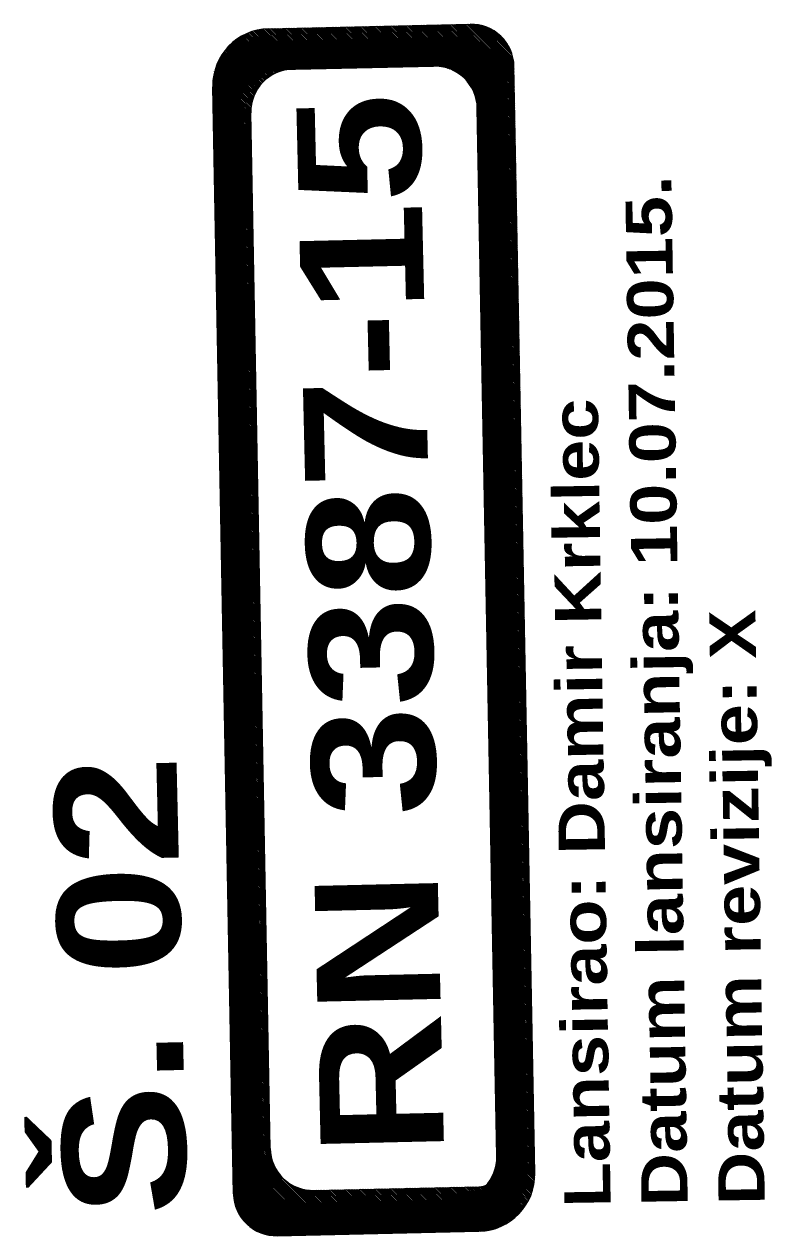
# Model space of a CAD drawing. Extents: x 89 to 617, y -10 to 440.
# Drawn here: x 407.4 to 444.2, y 290.1 to 349.9 of the extents above; entities that cross this region are included whole.
import ezdxf

# ---------------------------------------------------------------- set-up
doc = ezdxf.new("R2010")
doc.units = 0
doc.header["$LTSCALE"] = 7
doc.header["$MEASUREMENT"] = 0
doc.layers.get('0').update_dxf_attribs({"linetype": 'CONTINUOUS', "lineweight": 15})
doc.styles.get("Standard").update_dxf_attribs({"font": 'isocp.shx', "height": 3})
pattern_1 = [(135, (436.119576, 285.657146), (-0.039513127, -0.039513127), [])]

msp = doc.modelspace()

# ---------------------------------------------------------------- hatches: boundary and pattern name
h = msp.add_hatch()
h.set_pattern_fill('ANSI31', color=254, scale=0.0176, angle=90, style=0)
h.set_pattern_definition(pattern_1)
h.paths.add_polyline_path([(431.947, 292.455, -0.338797), (430.425, 290.387, 0.348605), (432.55, 293.17), (431.524, 347.811, 0.415227), (429.366, 349.883), (419.417, 349.662, 0.348605), (416.724, 347.425, -0.338797), (418.727, 349.03), (428.761, 349.253, -0.415227), (430.92, 347.181)])
h = msp.add_hatch()
h.set_pattern_fill('ANSI31', color=1, scale=0.0044, angle=90, style=0)
h.set_pattern_definition([(135, (436.119576, 285.657146), (-0.0098782817, -0.0098782817), [])])
h.paths.add_polyline_path([(430.92, 347.181, 0.415227), (428.761, 349.253), (418.727, 349.03, 0.338797), (416.724, 347.425, 0.05238), (416.664, 346.839, 0.004071), (416.664, 346.793), (417.689, 292.152, 0.415227), (419.848, 290.08), (429.797, 290.302, 0.004071), (429.842, 290.303, 0.05238), (430.425, 290.387, 0.338797), (431.947, 292.455)])
h.paths.add_polyline_path([(427.556, 347.818, -0.415227), (429.715, 345.746), (430.685, 294.011, -0.188283), (430.154, 292.57, -0.208682), (428.621, 291.86), (421.05, 291.692, -0.415227), (418.891, 293.763), (417.921, 345.499, -0.413201), (419.985, 347.65), (420.601, 347.663)], flags=16)
h = msp.add_hatch()
h.set_pattern_fill('ANSI31', color=254, scale=0.0176, angle=90, style=0)
h.set_pattern_definition(pattern_1)
h.paths.add_polyline_path([(419.985, 347.65, 0.413201), (417.921, 345.499), (418.891, 293.763, 0.415227), (421.05, 291.692), (428.621, 291.86, 0.208682), (430.154, 292.57, -0.092851), (429.837, 292.503), (421.654, 292.321, -0.415227), (419.496, 294.393), (418.536, 345.512, -0.413201), (420.601, 347.663)])

# ---------------------------------------------------------------- linework, layer by layer
at = {"color": 7}
for p, q in [((419.417, 349.662), (429.366, 349.883)), ((418.727, 349.03), (428.761, 349.253)), ((419.985, 347.65), (427.556, 347.818)), ((432.55, 293.17), (431.524, 347.811)), ((431.947, 292.455), (430.92, 347.181)), ((417.689, 292.152), (416.664, 346.793)), ((430.685, 294.011), (429.715, 345.746)), ((418.891, 293.763), (417.921, 345.499)), ((419.496, 294.393), (418.536, 345.512)), ((421.654, 292.321), (429.837, 292.503)), ((421.05, 291.692), (428.621, 291.86)), ((419.848, 290.08), (429.797, 290.302))]:
    msp.add_line(p, q, dxfattribs=at)
for centre, radius, start, end in [((429.412, 347.771), 2.112, 1.07515, 91.27339), ((419.48, 346.846), 2.816, 91.27339, 181.07515), ((428.808, 347.142), 2.112, 1.07515, 91.27339), ((418.774, 346.919), 2.112, 91.27339, 181.07515), ((420.032, 345.538), 2.112, 91.27339, 181.07515), ((420.648, 345.552), 2.112, 91.27339, 181.07515), ((427.603, 345.707), 2.112, 1.07515, 91.27339), ((421.607, 294.433), 2.112, 181.07515, 271.27339), ((421.003, 293.803), 2.112, 181.07515, 271.27339), ((428.574, 293.971), 2.112, 271.27339, 1.07515), ((429.734, 293.117), 2.816, 271.27339, 1.07515), ((429.817, 293.383), 0.88, 271.27339, 292.49237), ((429.835, 292.415), 2.112, 271.27339, 1.07515), ((419.801, 292.192), 2.112, 181.07515, 271.27339)]:
    msp.add_arc(centre, radius, start, end, dxfattribs=at)

# ---------------------------------------------------------------- texts
at = {"color": 1, "attachment_point": 1}
for s, insert, char_height, width, rotation in [('{\\fArial Black|b1|i0|c0|p34;RN \\fArial Black|b1|i0|c238|p34;3387\\fArial Black|b1|i0|c0|p34;-15}', (422, 293.961), 6.08256, 60.86859, 91.3375), ('{\\fArial Black|b1|i0|c238|p34;Lansirao: Damir Krklec\\PDatum lansiranja: 10.07.2015.\\PDatum revizije: X}', (434.018, 291.455), 2.28096, 202.0486, 90.9173), ('{\\fArial Black|b1|i0|c238|p34;Š. 02}', (409.319, 290.979), 6.08256, 60.86859, 91.3375)]:
    msp.add_mtext(s, dxfattribs=dict(at, insert=insert, char_height=char_height, width=width, rotation=rotation))

doc.saveas('drawing.dxf')
